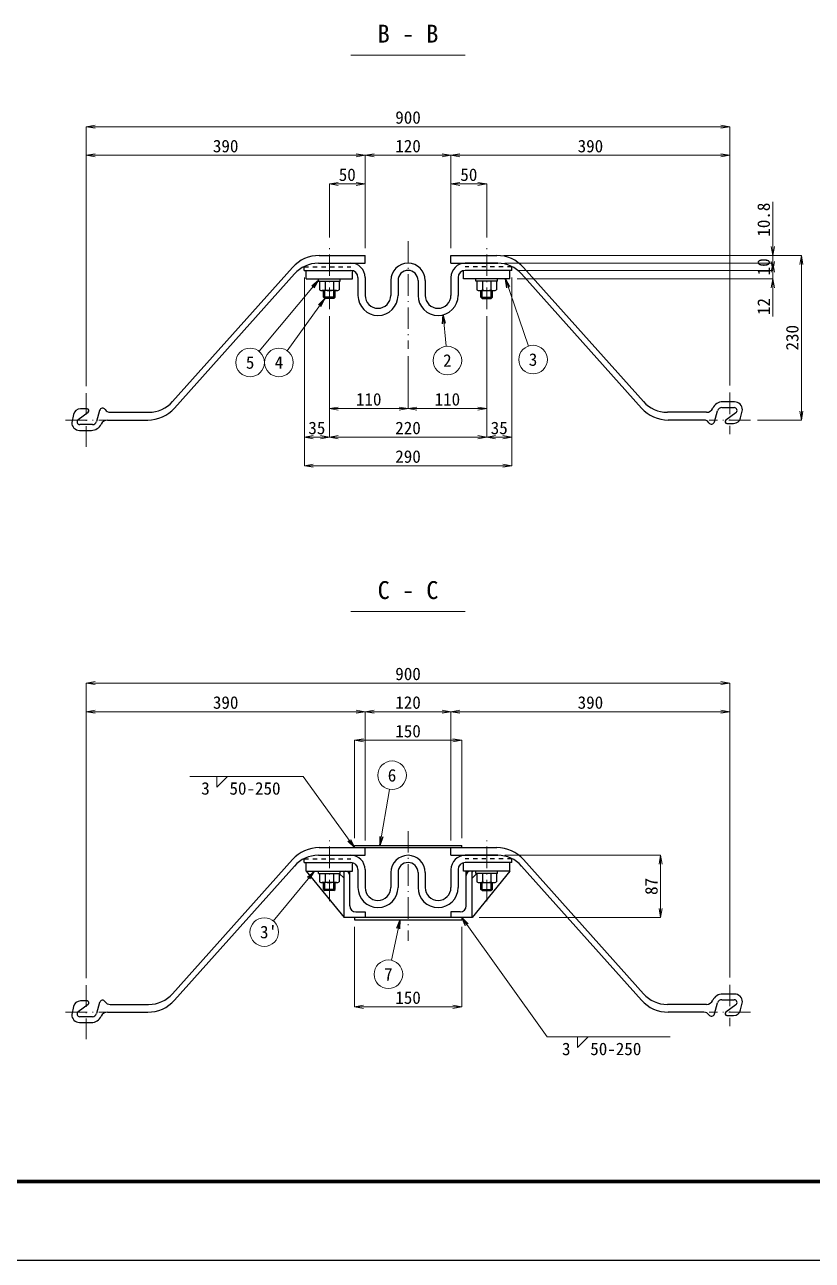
# Model space of a CAD drawing. Header units: millimetres. Extents: x -4215 to 12000, y -28161 to -8405.
# Drawn here: x 2689 to 5992, y -28161 to -22981 of the extents above; entities that cross this region are included whole.
import ezdxf
from ezdxf.enums import TextEntityAlignment as Align

# ---------------------------------------------------------------- set-up
doc = ezdxf.new("R2010")
doc.units = ezdxf.units.MM
doc.header["$LTSCALE"] = 15
doc.header["$PDSIZE"] = 300
doc.linetypes.add('SXF_一点短鎖線', pattern=[9.25, 6, -1.5, 0.25, -1.5])
doc.linetypes.add('SXF_跳び破線', pattern=[12, 6, -6])
doc.layers.get('Defpoints').update_dxf_attribs({"color": 153})
for name, color, linetype, lineweight in [('D-BMK', 2, 'SXF_一点短鎖線', 13), ('D-DCR-HCH1', 2, 'Continuous', 18), ('D-STR', 1, 'Continuous', 25), ('D-STR-DIM', 7, 'Continuous', 13), ('D-STR-HTXT', 7, 'Continuous', 13), ('D-TTL', 2, 'Continuous', 140), ('D-TTL-LINE', 7, 'Continuous', 13), ('D-TTL-TXT', 7, 'Continuous', 13)]:
    doc.layers.add(name, color=color, linetype=linetype, lineweight=lineweight)
doc.styles.add('MS ゴシック', font='MS Gothic.ttf')
doc.dimstyles.new('DIM-15', dxfattribs={"dimscale": 15, "dimtxt": 3.5, "dimasz": 2.5, "dimexe": 0, "dimexo": 2, "dimgap": 0.8, "dimtad": 1, "dimdec": 1, "dimdsep": 46, "dimtxsty": 'MS ゴシック', "dimblk": 'OPEN', "dimcen": 0.1, "dimaunit": 1, "dimadec": 4, "dimazin": 0, "dimtfac": 1, "dimtdec": 1, "dimtmove": 0, "dimatfit": 3, "dimldrblk": 'OPEN', "dimfxl": 1, "dimtolj": 1, "dimtzin": 0, "dimlwd": -1, "dimlwe": -1, "dimarcsym": 2})
doc.dimstyles.new('DIM-15-F', dxfattribs={"dimscale": 15, "dimtxt": 3.5, "dimasz": 2.5, "dimexe": 0, "dimexo": 2, "dimgap": 0.8, "dimtad": 1, "dimdec": 1, "dimdsep": 46, "dimtxsty": 'MS ゴシック', "dimblk": 'OPEN', "dimcen": 0.1, "dimaunit": 1, "dimadec": 4, "dimazin": 0, "dimtfac": 1, "dimtdec": 1, "dimtmove": 2, "dimatfit": 3, "dimldrblk": 'OPEN', "dimfxl": 1, "dimtolj": 1, "dimtzin": 0, "dimlwd": -1, "dimlwe": -1, "dimarcsym": 2})

# ---------------------------------------------------------------- blocks, each defined once
blk = doc.blocks.new('_Open')
at = {"color": 0, "linetype": 'ByBlock', "lineweight": -2}
for p, q in [((-1, 0.17), (0, 0)), ((-1, -0.17), (0, 0)), ((0, 0), (-1, 0))]:
    blk.add_line(p, q, dxfattribs=at)
blk = doc.blocks.new('*D5')
at = {"layer": 'D-STR-DIM', "color": 0, "transparency": 16777216}
for p, q in [((4476.6, -23918.4), (4476.6, -23648.4)), ((4514.1, -23648.4), (4589.1, -23648.4)), ((4626.6, -23873.4), (4626.6, -23648.4))]:
    blk.add_line(p, q, dxfattribs=at)
at = {"layer": 'Defpoints', "color": 0, "transparency": 16777216}
for p in [(4626.6, -23648.4), (4626.6, -23903.4), (4476.6, -23948.4)]:
    blk.add_point(p, dxfattribs=at)
at = {"layer": 'D-STR-DIM', "color": 0, "transparency": 16777216, "xscale": 37.5, "yscale": 37.5, "zscale": 37.5, "rotation": 180}
blk.add_blockref('_Open', (4476.6, -23648.4), dxfattribs=at)
at = {"layer": 'D-STR-DIM', "color": 0, "transparency": 16777216, "xscale": 37.5, "yscale": 37.5, "zscale": 37.5}
blk.add_blockref('_Open', (4626.6, -23648.4), dxfattribs=at)
at = {"layer": 'D-STR-DIM', "color": 0, "transparency": 16777216, "insert": (4551.6, -23610.1), "char_height": 52.5, "attachment_point": 5, "style": 'MS ゴシック'}
blk.add_mtext('\\A1;50', dxfattribs=at)
blk = doc.blocks.new('*D6')
at = {"layer": 'D-STR-DIM', "color": 0, "transparency": 16777216}
for p, q in [((4071.6, -26763.3), (4071.6, -27098.6)), ((4521.6, -26763.3), (4521.6, -27098.6)), ((4109.1, -27098.6), (4484.1, -27098.6))]:
    blk.add_line(p, q, dxfattribs=at)
at = {"layer": 'Defpoints', "color": 0, "transparency": 16777216}
for p in [(4071.6, -26733.3), (4521.6, -26733.3), (4521.6, -27098.6)]:
    blk.add_point(p, dxfattribs=at)
at = {"layer": 'D-STR-DIM', "color": 0, "transparency": 16777216, "xscale": 37.5, "yscale": 37.5, "zscale": 37.5, "rotation": 180}
blk.add_blockref('_Open', (4071.6, -27098.6), dxfattribs=at)
at = {"layer": 'D-STR-DIM', "color": 0, "transparency": 16777216, "xscale": 37.5, "yscale": 37.5, "zscale": 37.5}
blk.add_blockref('_Open', (4521.6, -27098.6), dxfattribs=at)
at = {"layer": 'D-STR-DIM', "color": 0, "transparency": 16777216, "insert": (4296.6, -27060.3), "char_height": 52.5, "attachment_point": 5, "style": 'MS ゴシック'}
blk.add_mtext('\\A1;150', dxfattribs=at)
blk = doc.blocks.new('*D7')
at = {"layer": 'D-STR-DIM', "color": 0, "transparency": 16777216}
for p, q in [((4702.6, -26463.3), (5355.9, -26463.3)), ((5355.9, -26500.8), (5355.9, -26686.8)), ((4595.1, -26724.3), (5355.9, -26724.3))]:
    blk.add_line(p, q, dxfattribs=at)
at = {"layer": 'Defpoints', "color": 0, "transparency": 16777216}
for p in [(4672.6, -26463.3), (4565.1, -26724.3), (5355.9, -26724.3)]:
    blk.add_point(p, dxfattribs=at)
at = {"layer": 'D-STR-DIM', "color": 0, "transparency": 16777216, "xscale": 37.5, "yscale": 37.5, "zscale": 37.5}
for p, rotation in [((5355.9, -26463.3), 90), ((5355.9, -26724.3), 270)]:
    blk.add_blockref('_Open', p, dxfattribs=dict(at, rotation=rotation))
at = {"layer": 'D-STR-DIM', "color": 0, "transparency": 16777216, "insert": (5317.6, -26593.8), "char_height": 52.5, "attachment_point": 5, "rotation": 90, "style": 'MS ゴシック'}
blk.add_mtext('\\A1;87', dxfattribs=at)
blk = doc.blocks.new('*D8')
at = {"layer": 'D-STR-DIM', "color": 0, "transparency": 16777216}
for p, q in [((4071.6, -26391.9), (4071.6, -25981.2)), ((4109.1, -25981.2), (4484.1, -25981.2)), ((4521.6, -26391.9), (4521.6, -25981.2))]:
    blk.add_line(p, q, dxfattribs=at)
at = {"layer": 'Defpoints', "color": 0, "transparency": 16777216}
for p in [(4521.6, -25981.2), (4071.6, -26421.9), (4521.6, -26421.9)]:
    blk.add_point(p, dxfattribs=at)
at = {"layer": 'D-STR-DIM', "color": 0, "transparency": 16777216, "xscale": 37.5, "yscale": 37.5, "zscale": 37.5, "rotation": 180}
blk.add_blockref('_Open', (4071.6, -25981.2), dxfattribs=at)
at = {"layer": 'D-STR-DIM', "color": 0, "transparency": 16777216, "xscale": 37.5, "yscale": 37.5, "zscale": 37.5}
blk.add_blockref('_Open', (4521.6, -25981.2), dxfattribs=at)
at = {"layer": 'D-STR-DIM', "color": 0, "transparency": 16777216, "insert": (4296.6, -25943), "char_height": 52.5, "attachment_point": 5, "style": 'MS ゴシック'}
blk.add_mtext('\\A1;150', dxfattribs=at)
blk = doc.blocks.new('*D9')
at = {"layer": 'D-STR-DIM', "color": 0, "transparency": 16777216}
for p, q in [((4116.6, -26400.9), (4116.6, -25861.2)), ((4154.1, -25861.2), (4439.1, -25861.2)), ((4476.6, -26400.9), (4476.6, -25861.2))]:
    blk.add_line(p, q, dxfattribs=at)
at = {"layer": 'Defpoints', "color": 0, "transparency": 16777216}
for p in [(4476.6, -25861.2), (4116.6, -26430.9), (4476.6, -26430.9)]:
    blk.add_point(p, dxfattribs=at)
at = {"layer": 'D-STR-DIM', "color": 0, "transparency": 16777216, "xscale": 37.5, "yscale": 37.5, "zscale": 37.5, "rotation": 180}
blk.add_blockref('_Open', (4116.6, -25861.2), dxfattribs=at)
at = {"layer": 'D-STR-DIM', "color": 0, "transparency": 16777216, "xscale": 37.5, "yscale": 37.5, "zscale": 37.5}
blk.add_blockref('_Open', (4476.6, -25861.2), dxfattribs=at)
at = {"layer": 'D-STR-DIM', "color": 0, "transparency": 16777216, "insert": (4296.6, -25823), "char_height": 52.5, "attachment_point": 5, "style": 'MS ゴシック'}
blk.add_mtext('\\A1;120', dxfattribs=at)
blk = doc.blocks.new('*D10')
at = {"layer": 'D-STR-DIM', "color": 0, "transparency": 16777216}
for p, q in [((4476.6, -26400.9), (4476.6, -25861.2)), ((4514.1, -25861.2), (5609.1, -25861.2)), ((5646.6, -26975.8), (5646.6, -25861.2))]:
    blk.add_line(p, q, dxfattribs=at)
at = {"layer": 'Defpoints', "color": 0, "transparency": 16777216}
for p in [(5646.6, -25861.2), (4476.6, -26430.9), (5646.6, -27005.8)]:
    blk.add_point(p, dxfattribs=at)
at = {"layer": 'D-STR-DIM', "color": 0, "transparency": 16777216, "xscale": 37.5, "yscale": 37.5, "zscale": 37.5, "rotation": 180}
blk.add_blockref('_Open', (4476.6, -25861.2), dxfattribs=at)
at = {"layer": 'D-STR-DIM', "color": 0, "transparency": 16777216, "xscale": 37.5, "yscale": 37.5, "zscale": 37.5}
blk.add_blockref('_Open', (5646.6, -25861.2), dxfattribs=at)
at = {"layer": 'D-STR-DIM', "color": 0, "transparency": 16777216, "insert": (5061.6, -25823), "char_height": 52.5, "attachment_point": 5, "style": 'MS ゴシック'}
blk.add_mtext('\\A1;390', dxfattribs=at)
blk = doc.blocks.new('*D11')
at = {"layer": 'D-STR-DIM', "color": 0, "transparency": 16777216}
for p, q in [((2946.6, -26978.2), (2946.6, -25861.2)), ((2984.1, -25861.2), (4079.1, -25861.2)), ((4116.6, -26400.9), (4116.6, -25861.2))]:
    blk.add_line(p, q, dxfattribs=at)
at = {"layer": 'Defpoints', "color": 0, "transparency": 16777216}
for p in [(4116.6, -25861.2), (4116.6, -26430.9), (2946.6, -27008.2)]:
    blk.add_point(p, dxfattribs=at)
at = {"layer": 'D-STR-DIM', "color": 0, "transparency": 16777216, "xscale": 37.5, "yscale": 37.5, "zscale": 37.5, "rotation": 180}
blk.add_blockref('_Open', (2946.6, -25861.2), dxfattribs=at)
at = {"layer": 'D-STR-DIM', "color": 0, "transparency": 16777216, "xscale": 37.5, "yscale": 37.5, "zscale": 37.5}
blk.add_blockref('_Open', (4116.6, -25861.2), dxfattribs=at)
at = {"layer": 'D-STR-DIM', "color": 0, "transparency": 16777216, "insert": (3531.6, -25823), "char_height": 52.5, "attachment_point": 5, "style": 'MS ゴシック'}
blk.add_mtext('\\A1;390', dxfattribs=at)
blk = doc.blocks.new('*D12')
at = {"layer": 'D-STR-DIM', "color": 0, "transparency": 16777216}
for p, q in [((2946.6, -26978.2), (2946.6, -25741.2)), ((2984.1, -25741.2), (5609.1, -25741.2)), ((5646.6, -26975.8), (5646.6, -25741.2))]:
    blk.add_line(p, q, dxfattribs=at)
at = {"layer": 'Defpoints', "color": 0, "transparency": 16777216}
for p in [(5646.6, -25741.2), (2946.6, -27008.2), (5646.6, -27005.8)]:
    blk.add_point(p, dxfattribs=at)
at = {"layer": 'D-STR-DIM', "color": 0, "transparency": 16777216, "xscale": 37.5, "yscale": 37.5, "zscale": 37.5, "rotation": 180}
blk.add_blockref('_Open', (2946.6, -25741.2), dxfattribs=at)
at = {"layer": 'D-STR-DIM', "color": 0, "transparency": 16777216, "xscale": 37.5, "yscale": 37.5, "zscale": 37.5}
blk.add_blockref('_Open', (5646.6, -25741.2), dxfattribs=at)
at = {"layer": 'D-STR-DIM', "color": 0, "transparency": 16777216, "insert": (4296.6, -25703), "char_height": 52.5, "attachment_point": 5, "style": 'MS ゴシック'}
blk.add_mtext('\\A1;900', dxfattribs=at)
blk = doc.blocks.new('*D13')
at = {"layer": 'D-STR-DIM', "color": 0, "transparency": 16777216}
for p, q in [((5826.7, -23910.9), (5826.7, -23723.1)), ((4699.1, -23948.4), (5826.7, -23948.4)), ((4702.6, -23980.8), (5826.7, -23980.8)), ((5826.7, -23980.8), (5826.7, -23948.4)), ((5826.7, -24018.3), (5826.7, -24055.8))]:
    blk.add_line(p, q, dxfattribs=at)
at = {"layer": 'Defpoints', "color": 0, "transparency": 16777216}
for p in [(4669.1, -23948.4), (4672.6, -23980.8), (5826.7, -23980.8)]:
    blk.add_point(p, dxfattribs=at)
at = {"layer": 'D-STR-DIM', "color": 0, "transparency": 16777216, "xscale": 37.5, "yscale": 37.5, "zscale": 37.5}
for p, rotation in [((5826.7, -23948.4), 270), ((5826.7, -23980.8), 90)]:
    blk.add_blockref('_Open', p, dxfattribs=dict(at, rotation=rotation))
at = {"layer": 'D-STR-DIM', "color": 0, "transparency": 16777216, "insert": (5788.5, -23798.2), "char_height": 52.5, "attachment_point": 5, "rotation": 90, "style": 'MS ゴシック'}
blk.add_mtext('\\A1;10.8', dxfattribs=at)
blk = doc.blocks.new('*D14')
at = {"layer": 'D-STR-DIM', "color": 0, "transparency": 16777216}
for p, q in [((4702.6, -23980.8), (5826.7, -23980.8)), ((5826.7, -23973.3), (5826.7, -23935.8)), ((5826.7, -23980.8), (5826.7, -24010.8)), ((4761.6, -24010.8), (5826.7, -24010.8)), ((5826.7, -24018.3), (5826.7, -24055.8))]:
    blk.add_line(p, q, dxfattribs=at)
at = {"layer": 'Defpoints', "color": 0, "transparency": 16777216}
for p in [(4672.6, -23980.8), (4731.6, -24010.8), (5826.7, -24010.8)]:
    blk.add_point(p, dxfattribs=at)
at = {"layer": 'D-STR-DIM', "color": 0, "transparency": 16777216, "xscale": 37.5, "yscale": 37.5, "zscale": 37.5}
for p, rotation in [((5826.7, -24010.8), 270), ((5826.7, -23980.8), 90)]:
    blk.add_blockref('_Open', p, dxfattribs=dict(at, rotation=rotation))
at = {"layer": 'D-STR-DIM', "color": 0, "transparency": 16777216, "insert": (5788.5, -23995.8), "char_height": 52.5, "attachment_point": 5, "rotation": 90, "style": 'MS ゴシック'}
blk.add_mtext('\\A1;10', dxfattribs=at)
blk = doc.blocks.new('*D15')
at = {"layer": 'D-STR-DIM', "color": 0, "transparency": 16777216}
for p, q in [((5826.7, -23973.3), (5826.7, -23935.8)), ((4761.6, -24010.8), (5826.7, -24010.8)), ((5826.7, -24010.8), (5826.7, -24046.8)), ((4754.1, -24046.8), (5826.7, -24046.8)), ((5826.7, -24084.3), (5826.7, -24203.6))]:
    blk.add_line(p, q, dxfattribs=at)
at = {"layer": 'Defpoints', "color": 0, "transparency": 16777216}
for p in [(4731.6, -24010.8), (4724.1, -24046.8), (5826.7, -24046.8)]:
    blk.add_point(p, dxfattribs=at)
at = {"layer": 'D-STR-DIM', "color": 0, "transparency": 16777216, "xscale": 37.5, "yscale": 37.5, "zscale": 37.5}
for p, rotation in [((5826.7, -24010.8), 270), ((5826.7, -24046.8), 90)]:
    blk.add_blockref('_Open', p, dxfattribs=dict(at, rotation=rotation))
at = {"layer": 'D-STR-DIM', "color": 0, "transparency": 16777216, "insert": (5788.5, -24162.7), "char_height": 52.5, "attachment_point": 5, "rotation": 90, "style": 'MS ゴシック'}
blk.add_mtext('\\A1;12', dxfattribs=at)
blk = doc.blocks.new('*D16')
at = {"layer": 'D-STR-DIM', "color": 0, "transparency": 16777216}
for p, q in [((4699.1, -23948.4), (5946.7, -23948.4)), ((5946.7, -23985.9), (5946.7, -24600.9)), ((5762.9, -24638.4), (5946.7, -24638.4))]:
    blk.add_line(p, q, dxfattribs=at)
at = {"layer": 'Defpoints', "color": 0, "transparency": 16777216}
for p in [(4669.1, -23948.4), (5732.9, -24638.4), (5946.7, -24638.4)]:
    blk.add_point(p, dxfattribs=at)
at = {"layer": 'D-STR-DIM', "color": 0, "transparency": 16777216, "xscale": 37.5, "yscale": 37.5, "zscale": 37.5}
for p, rotation in [((5946.7, -23948.4), 90), ((5946.7, -24638.4), 270)]:
    blk.add_blockref('_Open', p, dxfattribs=dict(at, rotation=rotation))
at = {"layer": 'D-STR-DIM', "color": 0, "transparency": 16777216, "insert": (5908.5, -24293.4), "char_height": 52.5, "attachment_point": 5, "rotation": 90, "style": 'MS ゴシック'}
blk.add_mtext('\\A1;230', dxfattribs=at)
blk = doc.blocks.new('*D17')
at = {"layer": 'D-STR-DIM', "color": 0, "transparency": 16777216}
for p, q in [((4731.6, -24040.8), (4731.6, -24710.1)), ((4626.6, -24203), (4626.6, -24710.1)), ((4664.1, -24710.1), (4694.1, -24710.1))]:
    blk.add_line(p, q, dxfattribs=at)
at = {"layer": 'Defpoints', "color": 0, "transparency": 16777216}
for p in [(4731.6, -24010.8), (4626.6, -24173), (4731.6, -24710.1)]:
    blk.add_point(p, dxfattribs=at)
at = {"layer": 'D-STR-DIM', "color": 0, "transparency": 16777216, "xscale": 37.5, "yscale": 37.5, "zscale": 37.5, "rotation": 180}
blk.add_blockref('_Open', (4626.6, -24710.1), dxfattribs=at)
at = {"layer": 'D-STR-DIM', "color": 0, "transparency": 16777216, "xscale": 37.5, "yscale": 37.5, "zscale": 37.5}
blk.add_blockref('_Open', (4731.6, -24710.1), dxfattribs=at)
at = {"layer": 'D-STR-DIM', "color": 0, "transparency": 16777216, "insert": (4679.1, -24671.8), "char_height": 52.5, "attachment_point": 5, "style": 'MS ゴシック'}
blk.add_mtext('\\A1;35', dxfattribs=at)
blk = doc.blocks.new('*D18')
at = {"layer": 'D-STR-DIM', "color": 0, "transparency": 16777216}
for p, q in [((3861.6, -24040.8), (3861.6, -24710.1)), ((3966.6, -24203), (3966.6, -24710.1)), ((3899.1, -24710.1), (3929.1, -24710.1))]:
    blk.add_line(p, q, dxfattribs=at)
at = {"layer": 'Defpoints', "color": 0, "transparency": 16777216}
for p in [(3861.6, -24010.8), (3966.6, -24173), (3966.6, -24710.1)]:
    blk.add_point(p, dxfattribs=at)
at = {"layer": 'D-STR-DIM', "color": 0, "transparency": 16777216, "xscale": 37.5, "yscale": 37.5, "zscale": 37.5, "rotation": 180}
blk.add_blockref('_Open', (3861.6, -24710.1), dxfattribs=at)
at = {"layer": 'D-STR-DIM', "color": 0, "transparency": 16777216, "xscale": 37.5, "yscale": 37.5, "zscale": 37.5}
blk.add_blockref('_Open', (3966.6, -24710.1), dxfattribs=at)
at = {"layer": 'D-STR-DIM', "color": 0, "transparency": 16777216, "insert": (3914.1, -24671.8), "char_height": 52.5, "attachment_point": 5, "style": 'MS ゴシック'}
blk.add_mtext('\\A1;35', dxfattribs=at)
blk = doc.blocks.new('*D19')
at = {"layer": 'D-STR-DIM', "color": 0, "transparency": 16777216}
for p, q in [((3966.6, -24203), (3966.6, -24590.1)), ((4296.6, -24369.9), (4296.6, -24590.1)), ((4004.1, -24590.1), (4259.1, -24590.1))]:
    blk.add_line(p, q, dxfattribs=at)
at = {"layer": 'Defpoints', "color": 0, "transparency": 16777216}
for p in [(3966.6, -24173), (4296.6, -24339.9), (4296.6, -24590.1)]:
    blk.add_point(p, dxfattribs=at)
at = {"layer": 'D-STR-DIM', "color": 0, "transparency": 16777216, "xscale": 37.5, "yscale": 37.5, "zscale": 37.5, "rotation": 180}
blk.add_blockref('_Open', (3966.6, -24590.1), dxfattribs=at)
at = {"layer": 'D-STR-DIM', "color": 0, "transparency": 16777216, "xscale": 37.5, "yscale": 37.5, "zscale": 37.5}
blk.add_blockref('_Open', (4296.6, -24590.1), dxfattribs=at)
at = {"layer": 'D-STR-DIM', "color": 0, "transparency": 16777216, "insert": (4131.6, -24551.8), "char_height": 52.5, "attachment_point": 5, "style": 'MS ゴシック'}
blk.add_mtext('\\A1;110', dxfattribs=at)
blk = doc.blocks.new('*D20')
at = {"layer": 'D-STR-DIM', "color": 0, "transparency": 16777216}
for p, q in [((4626.6, -24203), (4626.6, -24590.1)), ((4296.6, -24369.9), (4296.6, -24590.1)), ((4334.1, -24590.1), (4589.1, -24590.1))]:
    blk.add_line(p, q, dxfattribs=at)
at = {"layer": 'Defpoints', "color": 0, "transparency": 16777216}
for p in [(4626.6, -24173), (4296.6, -24339.9), (4626.6, -24590.1)]:
    blk.add_point(p, dxfattribs=at)
at = {"layer": 'D-STR-DIM', "color": 0, "transparency": 16777216, "xscale": 37.5, "yscale": 37.5, "zscale": 37.5, "rotation": 180}
blk.add_blockref('_Open', (4296.6, -24590.1), dxfattribs=at)
at = {"layer": 'D-STR-DIM', "color": 0, "transparency": 16777216, "xscale": 37.5, "yscale": 37.5, "zscale": 37.5}
blk.add_blockref('_Open', (4626.6, -24590.1), dxfattribs=at)
at = {"layer": 'D-STR-DIM', "color": 0, "transparency": 16777216, "insert": (4461.6, -24551.8), "char_height": 52.5, "attachment_point": 5, "style": 'MS ゴシック'}
blk.add_mtext('\\A1;110', dxfattribs=at)
blk = doc.blocks.new('*D21')
at = {"layer": 'D-STR-DIM', "color": 0, "transparency": 16777216}
for p, q in [((3966.6, -24203), (3966.6, -24710.1)), ((4626.6, -24203), (4626.6, -24710.1)), ((4004.1, -24710.1), (4589.1, -24710.1))]:
    blk.add_line(p, q, dxfattribs=at)
at = {"layer": 'Defpoints', "color": 0, "transparency": 16777216}
for p in [(3966.6, -24173), (4626.6, -24173), (4626.6, -24710.1)]:
    blk.add_point(p, dxfattribs=at)
at = {"layer": 'D-STR-DIM', "color": 0, "transparency": 16777216, "xscale": 37.5, "yscale": 37.5, "zscale": 37.5, "rotation": 180}
blk.add_blockref('_Open', (3966.6, -24710.1), dxfattribs=at)
at = {"layer": 'D-STR-DIM', "color": 0, "transparency": 16777216, "xscale": 37.5, "yscale": 37.5, "zscale": 37.5}
blk.add_blockref('_Open', (4626.6, -24710.1), dxfattribs=at)
at = {"layer": 'D-STR-DIM', "color": 0, "transparency": 16777216, "insert": (4296.6, -24671.8), "char_height": 52.5, "attachment_point": 5, "style": 'MS ゴシック'}
blk.add_mtext('\\A1;220', dxfattribs=at)
blk = doc.blocks.new('*D22')
at = {"layer": 'D-STR-DIM', "color": 0, "transparency": 16777216}
for p, q in [((3861.6, -24040.8), (3861.6, -24830.1)), ((4731.6, -24040.8), (4731.6, -24830.1)), ((3899.1, -24830.1), (4694.1, -24830.1))]:
    blk.add_line(p, q, dxfattribs=at)
at = {"layer": 'Defpoints', "color": 0, "transparency": 16777216}
for p in [(3861.6, -24010.8), (4731.6, -24010.8), (4731.6, -24830.1)]:
    blk.add_point(p, dxfattribs=at)
at = {"layer": 'D-STR-DIM', "color": 0, "transparency": 16777216, "xscale": 37.5, "yscale": 37.5, "zscale": 37.5, "rotation": 180}
blk.add_blockref('_Open', (3861.6, -24830.1), dxfattribs=at)
at = {"layer": 'D-STR-DIM', "color": 0, "transparency": 16777216, "xscale": 37.5, "yscale": 37.5, "zscale": 37.5}
blk.add_blockref('_Open', (4731.6, -24830.1), dxfattribs=at)
at = {"layer": 'D-STR-DIM', "color": 0, "transparency": 16777216, "insert": (4296.6, -24791.8), "char_height": 52.5, "attachment_point": 5, "style": 'MS ゴシック'}
blk.add_mtext('\\A1;290', dxfattribs=at)
blk = doc.blocks.new('*D23')
at = {"layer": 'D-STR-DIM', "color": 0, "transparency": 16777216}
for p, q in [((2946.6, -24495.7), (2946.6, -23408.4)), ((2984.1, -23408.4), (5609.1, -23408.4)), ((5646.6, -24493.3), (5646.6, -23408.4))]:
    blk.add_line(p, q, dxfattribs=at)
at = {"layer": 'Defpoints', "color": 0, "transparency": 16777216}
for p in [(5646.6, -23408.4), (2946.6, -24525.7), (5646.6, -24523.3)]:
    blk.add_point(p, dxfattribs=at)
at = {"layer": 'D-STR-DIM', "color": 0, "transparency": 16777216, "xscale": 37.5, "yscale": 37.5, "zscale": 37.5, "rotation": 180}
blk.add_blockref('_Open', (2946.6, -23408.4), dxfattribs=at)
at = {"layer": 'D-STR-DIM', "color": 0, "transparency": 16777216, "xscale": 37.5, "yscale": 37.5, "zscale": 37.5}
blk.add_blockref('_Open', (5646.6, -23408.4), dxfattribs=at)
at = {"layer": 'D-STR-DIM', "color": 0, "transparency": 16777216, "insert": (4296.6, -23370.1), "char_height": 52.5, "attachment_point": 5, "style": 'MS ゴシック'}
blk.add_mtext('\\A1;900', dxfattribs=at)
blk = doc.blocks.new('*D24')
at = {"layer": 'D-STR-DIM', "color": 0, "transparency": 16777216}
for p, q in [((4476.6, -23918.4), (4476.6, -23528.4)), ((4514.1, -23528.4), (5609.1, -23528.4)), ((5646.6, -24493.3), (5646.6, -23528.4))]:
    blk.add_line(p, q, dxfattribs=at)
at = {"layer": 'Defpoints', "color": 0, "transparency": 16777216}
for p in [(5646.6, -23528.4), (4476.6, -23948.4), (5646.6, -24523.3)]:
    blk.add_point(p, dxfattribs=at)
at = {"layer": 'D-STR-DIM', "color": 0, "transparency": 16777216, "xscale": 37.5, "yscale": 37.5, "zscale": 37.5, "rotation": 180}
blk.add_blockref('_Open', (4476.6, -23528.4), dxfattribs=at)
at = {"layer": 'D-STR-DIM', "color": 0, "transparency": 16777216, "xscale": 37.5, "yscale": 37.5, "zscale": 37.5}
blk.add_blockref('_Open', (5646.6, -23528.4), dxfattribs=at)
at = {"layer": 'D-STR-DIM', "color": 0, "transparency": 16777216, "insert": (5061.6, -23490.1), "char_height": 52.5, "attachment_point": 5, "style": 'MS ゴシック'}
blk.add_mtext('\\A1;390', dxfattribs=at)
blk = doc.blocks.new('*D25')
at = {"layer": 'D-STR-DIM', "color": 0, "transparency": 16777216}
for p, q in [((3966.6, -23873.4), (3966.6, -23648.4)), ((4004.1, -23648.4), (4079.1, -23648.4)), ((4116.6, -23918.4), (4116.6, -23648.4))]:
    blk.add_line(p, q, dxfattribs=at)
at = {"layer": 'Defpoints', "color": 0, "transparency": 16777216}
for p in [(4116.6, -23648.4), (3966.6, -23903.4), (4116.6, -23948.4)]:
    blk.add_point(p, dxfattribs=at)
at = {"layer": 'D-STR-DIM', "color": 0, "transparency": 16777216, "xscale": 37.5, "yscale": 37.5, "zscale": 37.5, "rotation": 180}
blk.add_blockref('_Open', (3966.6, -23648.4), dxfattribs=at)
at = {"layer": 'D-STR-DIM', "color": 0, "transparency": 16777216, "xscale": 37.5, "yscale": 37.5, "zscale": 37.5}
blk.add_blockref('_Open', (4116.6, -23648.4), dxfattribs=at)
at = {"layer": 'D-STR-DIM', "color": 0, "transparency": 16777216, "insert": (4041.6, -23610.1), "char_height": 52.5, "attachment_point": 5, "style": 'MS ゴシック'}
blk.add_mtext('\\A1;50', dxfattribs=at)
blk = doc.blocks.new('*D26')
at = {"layer": 'D-STR-DIM', "color": 0, "transparency": 16777216}
for p, q in [((4116.6, -23918.4), (4116.6, -23528.4)), ((4154.1, -23528.4), (4439.1, -23528.4)), ((4476.6, -23918.4), (4476.6, -23528.4))]:
    blk.add_line(p, q, dxfattribs=at)
at = {"layer": 'Defpoints', "color": 0, "transparency": 16777216}
for p in [(4476.6, -23528.4), (4116.6, -23948.4), (4476.6, -23948.4)]:
    blk.add_point(p, dxfattribs=at)
at = {"layer": 'D-STR-DIM', "color": 0, "transparency": 16777216, "xscale": 37.5, "yscale": 37.5, "zscale": 37.5, "rotation": 180}
blk.add_blockref('_Open', (4116.6, -23528.4), dxfattribs=at)
at = {"layer": 'D-STR-DIM', "color": 0, "transparency": 16777216, "xscale": 37.5, "yscale": 37.5, "zscale": 37.5}
blk.add_blockref('_Open', (4476.6, -23528.4), dxfattribs=at)
at = {"layer": 'D-STR-DIM', "color": 0, "transparency": 16777216, "insert": (4296.6, -23490.1), "char_height": 52.5, "attachment_point": 5, "style": 'MS ゴシック'}
blk.add_mtext('\\A1;120', dxfattribs=at)
blk = doc.blocks.new('*D27')
at = {"layer": 'D-STR-DIM', "color": 0, "transparency": 16777216}
for p, q in [((2946.6, -24495.7), (2946.6, -23528.4)), ((2984.1, -23528.4), (4079.1, -23528.4)), ((4116.6, -23918.4), (4116.6, -23528.4))]:
    blk.add_line(p, q, dxfattribs=at)
at = {"layer": 'Defpoints', "color": 0, "transparency": 16777216}
for p in [(4116.6, -23528.4), (4116.6, -23948.4), (2946.6, -24525.7)]:
    blk.add_point(p, dxfattribs=at)
at = {"layer": 'D-STR-DIM', "color": 0, "transparency": 16777216, "xscale": 37.5, "yscale": 37.5, "zscale": 37.5, "rotation": 180}
blk.add_blockref('_Open', (2946.6, -23528.4), dxfattribs=at)
at = {"layer": 'D-STR-DIM', "color": 0, "transparency": 16777216, "xscale": 37.5, "yscale": 37.5, "zscale": 37.5}
blk.add_blockref('_Open', (4116.6, -23528.4), dxfattribs=at)
at = {"layer": 'D-STR-DIM', "color": 0, "transparency": 16777216, "insert": (3531.6, -23490.1), "char_height": 52.5, "attachment_point": 5, "style": 'MS ゴシック'}
blk.add_mtext('\\A1;390', dxfattribs=at)

msp = doc.modelspace()

# ---------------------------------------------------------------- hatches: boundary and pattern name
at = {"layer": 'D-DCR-HCH1'}
h = msp.add_hatch(color=256, dxfattribs=at)
h.paths.add_polyline_path([(4019.05, -26529.33), (4028.05, -26529.33), (4028.05, -26538.33)])
h.paths.add_polyline_path([(4052.05, -26547.33, 0.4142136), (4034.05, -26529.33), (4052.05, -26529.33)])
h = msp.add_hatch(color=256, dxfattribs=at)
h.paths.add_polyline_path([(4574.05, -26529.33), (4565.05, -26529.33), (4565.05, -26538.33)])
h.paths.add_polyline_path([(4541.05, -26547.33, -0.4142136), (4559.05, -26529.33), (4541.05, -26529.33)])

# ---------------------------------------------------------------- linework, layer by layer
at = {"layer": 'D-BMK'}
for p, q in [((3966.55, -24173.02), (3966.55, -23903.37)), ((4296.55, -23888.37), (4296.55, -24339.87)), ((4626.55, -24173.02), (4626.55, -23903.37)), ((2946.55, -24525.7), (2946.55, -24751.05)), ((5646.55, -24523.27), (5646.55, -24697.74)), ((2860.24, -24638.37), (3032.87, -24638.37)), ((5732.87, -24638.37), (5560.24, -24638.37)), ((4296.55, -26361.93), (4296.55, -26822.43)), ((3966.55, -26655.57), (3966.55, -26385.93)), ((4626.55, -26655.57), (4626.55, -26385.93)), ((2946.55, -27008.25), (2946.55, -27233.6)), ((5646.55, -27005.82), (5646.55, -27180.3)), ((2860.24, -27120.93), (3032.87, -27120.93)), ((5732.87, -27120.93), (5560.24, -27120.93))]:
    msp.add_line(p, q, dxfattribs=at)
at = {"layer": 'D-STR'}
for p, q in [((3920.55, -23980.77), (4056.55, -23980.77)), ((3920.55, -23980.77), (4116.55, -23980.77)), ((3924.04, -23948.37), (4116.55, -23948.37)), ((4116.55, -23980.77), (4116.55, -23948.37)), ((4476.55, -23948.37), (4669.07, -23948.37)), ((4476.55, -23980.77), (4476.55, -23948.37)), ((4476.55, -23980.77), (4672.56, -23980.77)), ((4672.56, -23980.77), (4536.55, -23980.77)), ((3309.19, -24560.96), (3812.22, -23998.39)), ((3316.89, -24588.36), (3819.92, -24025.79)), ((3861.55, -24010.77), (3861.55, -23994.35)), ((3861.55, -24010.77), (4056.55, -24010.77)), ((3869.05, -24046.77), (3869.05, -24010.77)), ((4064.05, -24046.77), (4064.05, -24011.73)), ((4529.05, -24046.77), (4529.05, -24011.73)), ((4731.55, -24010.77), (4536.55, -24010.77)), ((4724.05, -24046.77), (4724.05, -24010.77)), ((4731.55, -24010.77), (4731.55, -23994.35)), ((5276.22, -24588.36), (4773.19, -24025.79)), ((5283.92, -24560.96), (4780.89, -23998.39)), ((3869.05, -24046.77), (4064.05, -24046.77)), ((3921.55, -24056.37), (3921.55, -24046.77)), ((3921.55, -24056.37), (4011.55, -24056.37)), ((3925, -24056.37), (3925, -24092.05)), ((3949, -24056.37), (3949, -24092.05)), ((3984.1, -24056.37), (3984.1, -24092.05)), ((4008.1, -24056.37), (4008.1, -24092.05)), ((4011.55, -24056.37), (4011.55, -24046.77)), ((4086.55, -24040.77), (4086.55, -24115.77)), ((4116.55, -24040.77), (4116.55, -24115.77)), ((4224.55, -24052.77), (4224.55, -24115.77)), ((4254.55, -24052.77), (4254.55, -24115.77)), ((4338.55, -24052.77), (4338.55, -24115.77)), ((4368.55, -24052.77), (4368.55, -24115.77)), ((4476.55, -24040.77), (4476.55, -24115.77)), ((4506.55, -24040.77), (4506.55, -24115.77)), ((4724.05, -24046.77), (4529.05, -24046.77)), ((4581.55, -24056.37), (4581.55, -24046.77)), ((4671.55, -24056.37), (4581.55, -24056.37)), ((4585, -24056.37), (4585, -24092.05)), ((4609, -24056.37), (4609, -24092.05)), ((4644.1, -24056.37), (4644.1, -24092.05)), ((4668.1, -24056.37), (4668.1, -24092.05)), ((4671.55, -24056.37), (4671.55, -24046.77)), ((3996.1, -24095.37), (3937, -24095.37)), ((3942.55, -24123.57), (3942.55, -24095.37)), ((3990.55, -24123.57), (3942.55, -24123.57)), ((3942.55, -24123.57), (3947.35, -24128.37)), ((3947.35, -24128.37), (3947.35, -24095.37)), ((3985.75, -24128.37), (3947.35, -24128.37)), ((3985.75, -24128.37), (3985.75, -24095.37)), ((3985.75, -24128.37), (3990.55, -24123.57)), ((3990.55, -24123.57), (3990.55, -24095.37)), ((4597, -24095.37), (4656.1, -24095.37)), ((4602.55, -24123.57), (4602.55, -24095.37)), ((4607.35, -24128.37), (4602.55, -24123.57)), ((4602.55, -24123.57), (4650.55, -24123.57)), ((4607.35, -24128.37), (4607.35, -24095.37)), ((4607.35, -24128.37), (4645.75, -24128.37)), ((4645.75, -24128.37), (4645.75, -24095.37)), ((4650.55, -24123.57), (4645.75, -24128.37)), ((4650.55, -24123.57), (4650.55, -24095.37)), ((2913.06, -24635.82), (2955.35, -24605.09)), ((2950.94, -24591.52), (2922.45, -24591.52)), ((3003.06, -24597.75), (2989.65, -24644.49)), ((3047.36, -24605.97), (3208.56, -24605.97)), ((5544.51, -24605.97), (5384.55, -24605.97)), ((5548.04, -24605.97), (5384.55, -24605.97)), ((5581.68, -24646), (5595.09, -24599.26)), ((5612.39, -24586.22), (5664.63, -24586.22)), ((5666.08, -24562.22), (5616.22, -24562.22)), ((5691.57, -24628.77), (5699.08, -24595.22)), ((2893.17, -24614.98), (2885.66, -24648.52)), ((2972.35, -24657.52), (2920.11, -24657.52)), ((3036.43, -24638.37), (3205.07, -24638.37)), ((5537.78, -24638.37), (5388.04, -24638.37)), ((5537.78, -24638.37), (5388.04, -24638.37)), ((5671.68, -24607.93), (5629.39, -24638.65)), ((5633.8, -24652.22), (5662.3, -24652.22)), ((2918.66, -24681.52), (2968.52, -24681.52)), ((3920.55, -26463.33), (4056.55, -26463.33)), ((3920.55, -26463.33), (4116.55, -26463.33)), ((3924.04, -26430.93), (4146.55, -26430.93)), ((4071.55, -26421.93), (4521.55, -26421.93)), ((4071.55, -26430.93), (4071.55, -26421.93)), ((4116.55, -26463.33), (4116.55, -26430.93)), ((4146.55, -26430.93), (4446.55, -26430.93)), ((4446.55, -26430.93), (4669.07, -26430.93)), ((4476.55, -26463.33), (4476.55, -26430.93)), ((4476.55, -26463.33), (4672.56, -26463.33)), ((4521.55, -26430.93), (4521.55, -26421.93)), ((4672.56, -26463.33), (4536.55, -26463.33)), ((3309.19, -27043.51), (3812.22, -26480.94)), ((3316.89, -27070.91), (3819.92, -26508.34)), ((3861.55, -26493.33), (3861.55, -26476.9)), ((3861.55, -26493.33), (4056.55, -26493.33)), ((3869.05, -26529.33), (3869.05, -26493.33)), ((4064.05, -26529.33), (4064.05, -26494.28)), ((4086.55, -26523.33), (4086.55, -26598.33)), ((4116.55, -26523.33), (4116.55, -26598.33)), ((4476.55, -26523.33), (4476.55, -26598.33)), ((4506.55, -26523.33), (4506.55, -26598.33)), ((4529.05, -26529.33), (4529.05, -26494.28)), ((4529.05, -26529.33), (4529.05, -26494.28)), ((4731.55, -26493.33), (4536.55, -26493.33)), ((4724.05, -26529.33), (4724.05, -26493.33)), ((4731.55, -26493.33), (4731.55, -26476.9)), ((5276.22, -27070.91), (4773.19, -26508.34)), ((5283.92, -27043.51), (4780.89, -26480.94)), ((3869.05, -26529.33), (4028.05, -26724.33)), ((3869.05, -26529.33), (4064.05, -26529.33)), ((3921.55, -26538.93), (3921.55, -26529.33)), ((3921.55, -26538.93), (4011.55, -26538.93)), ((3925, -26538.93), (3925, -26574.6)), ((3949, -26538.93), (3949, -26574.6)), ((3984.1, -26538.93), (3984.1, -26574.6)), ((4008.1, -26538.93), (4008.1, -26574.6)), ((4008.1, -26539.38), (4028.05, -26559.33)), ((4011.55, -26538.93), (4011.55, -26529.33)), ((4028.05, -26724.33), (4028.05, -26529.33)), ((4052.05, -26674.83), (4052.05, -26529.33)), ((4224.55, -26535.33), (4224.55, -26598.33)), ((4254.55, -26535.33), (4254.55, -26598.33)), ((4338.55, -26535.33), (4338.55, -26598.33)), ((4368.55, -26535.33), (4368.55, -26598.33)), ((4724.05, -26529.33), (4529.05, -26529.33)), ((4541.05, -26674.83), (4541.05, -26529.33)), ((4724.05, -26529.33), (4565.05, -26724.33)), ((4565.05, -26724.33), (4565.05, -26529.33)), ((4585, -26539.38), (4565.05, -26559.33)), ((4581.55, -26538.93), (4581.55, -26529.33)), ((4671.55, -26538.93), (4581.55, -26538.93)), ((4585, -26538.93), (4585, -26574.6)), ((4609, -26538.93), (4609, -26574.6)), ((4644.1, -26538.93), (4644.1, -26574.6)), ((4668.1, -26538.93), (4668.1, -26574.6)), ((4671.55, -26538.93), (4671.55, -26529.33)), ((3996.1, -26577.93), (3937, -26577.93)), ((3942.55, -26606.13), (3942.55, -26577.93)), ((3942.55, -26606.13), (3947.35, -26610.93)), ((3990.55, -26606.13), (3942.55, -26606.13)), ((3947.35, -26610.93), (3947.35, -26577.93)), ((3985.75, -26610.93), (3947.35, -26610.93)), ((3985.75, -26610.93), (3985.75, -26577.93)), ((3985.75, -26610.93), (3990.55, -26606.13)), ((3990.55, -26606.13), (3990.55, -26577.93)), ((4597, -26577.93), (4656.1, -26577.93)), ((4602.55, -26606.13), (4602.55, -26577.93)), ((4602.55, -26606.13), (4650.55, -26606.13)), ((4607.35, -26610.93), (4602.55, -26606.13)), ((4607.35, -26610.93), (4607.35, -26577.93)), ((4607.35, -26610.93), (4645.75, -26610.93)), ((4645.75, -26610.93), (4645.75, -26577.93)), ((4650.55, -26606.13), (4645.75, -26610.93)), ((4650.55, -26606.13), (4650.55, -26577.93)), ((4553.05, -26724.33), (4028.05, -26724.33)), ((4071.55, -26724.33), (4071.55, -26733.33)), ((4077.55, -26700.33), (4116.55, -26700.33)), ((4116.55, -26700.33), (4116.55, -26724.33)), ((4515.55, -26700.33), (4476.55, -26700.33)), ((4476.55, -26700.33), (4476.55, -26724.33)), ((4565.05, -26724.33), (4476.55, -26724.33)), ((4521.55, -26724.33), (4521.55, -26733.33)), ((4071.55, -26733.33), (4521.55, -26733.33)), ((2913.06, -27118.37), (2955.35, -27087.64)), ((2950.94, -27074.08), (2922.45, -27074.08)), ((3003.06, -27080.3), (2989.65, -27127.04)), ((3047.36, -27088.53), (3208.56, -27088.53)), ((5548.04, -27088.53), (5384.55, -27088.53)), ((5581.68, -27128.55), (5595.09, -27081.81)), ((5612.39, -27068.77), (5664.63, -27068.77)), ((5666.08, -27044.77), (5616.22, -27044.77)), ((5671.68, -27090.48), (5629.39, -27121.21)), ((5691.57, -27111.32), (5699.08, -27077.77)), ((2893.17, -27097.53), (2885.66, -27131.08)), ((2972.35, -27140.08), (2920.11, -27140.08)), ((3036.43, -27120.93), (3205.07, -27120.93)), ((5537.78, -27120.93), (5388.04, -27120.93)), ((5633.8, -27134.77), (5662.3, -27134.77)), ((2918.66, -27164.08), (2968.52, -27164.08))]:
    msp.add_line(p, q, dxfattribs=at)
at = {"layer": 'D-STR', "linetype": 'SXF_跳び破線', "ltscale": 0.2}
for p, q in [((3861.55, -23995.77), (4056.55, -23995.77)), ((4731.55, -23995.77), (4536.55, -23995.77)), ((3861.55, -26478.33), (4056.55, -26478.33)), ((4731.55, -26478.33), (4536.55, -26478.33))]:
    msp.add_line(p, q, dxfattribs=at)
at = {"layer": 'D-STR'}
for centre, radius, start, end in [((3924.04, -24098.37), 150, 90, 138.19817), ((3920.55, -24115.77), 135, 90, 138.19817), ((4056.55, -24040.77), 60, 0, 90), ((4296.55, -24052.77), 72, 90, 180), ((4296.55, -24052.77), 72, 0, 90), ((4536.55, -24040.77), 60, 90, 180), ((4669.07, -24098.37), 150, 41.80183, 90), ((4672.56, -24115.77), 135, 41.80183, 90), ((4056.55, -24040.77), 30, 0, 90), ((4296.55, -24052.77), 42, 90, 180), ((4296.55, -24052.77), 42, 0, 90), ((4536.55, -24040.77), 30, 90, 180), ((3937, -24072.05), 23.33, 239.03975, 300.96025), ((3966.55, -24047.37), 48, 248.55395, 291.44605), ((3996.1, -24072.05), 23.33, 239.03975, 300.96025), ((4170.55, -24115.77), 84, 180, 0), ((4170.55, -24115.77), 54, 180, 0), ((4422.55, -24115.77), 84, 180, 0), ((4422.55, -24115.77), 54, 180, 0), ((4597, -24072.05), 23.33, 239.03975, 300.96025), ((4626.55, -24047.37), 48, 248.55395, 291.44605), ((4656.1, -24072.05), 23.33, 239.03975, 300.96025), ((2922.45, -24621.52), 30, 90, 167.39139), ((2950.94, -24599.02), 7.5, 306, 90), ((3015.29, -24601.32), 12.75, 33.03396, 163.70505), ((3047.36, -24580.47), 25.5, 213.03396, 270), ((3205.07, -24488.37), 150, 270, 318.19817), ((3208.56, -24470.97), 135, 270, 318.19817), ((5388.04, -24488.37), 150, 221.80183, 270), ((5384.55, -24470.97), 135, 221.80183, 270), ((5548.04, -24575.97), 30, 270, 335.37752), ((5616.22, -24607.22), 45, 90, 155.37752), ((5612.39, -24604.22), 18, 90, 164), ((5664.63, -24598.22), 12, 306, 90), ((5666.08, -24595.22), 33, 0, 90), ((2918.66, -24648.52), 33, 180, 270), ((2920.11, -24645.52), 12, 126, 270), ((2968.52, -24636.52), 45, 270, 334.87228), ((2972.35, -24639.52), 18, 270, 344), ((3036.43, -24668.37), 30, 90, 154.87228), ((5537.78, -24663.87), 25.5, 34.11268, 90), ((5569.45, -24642.42), 12.75, 214.11268, 343.70505), ((5633.8, -24644.72), 7.5, 126, 270), ((5662.3, -24622.22), 30, 270, 347.39139), ((3924.04, -26580.93), 150, 90, 138.19817), ((3920.55, -26598.33), 135, 90, 138.19817), ((4056.55, -26523.33), 60, 0, 90), ((4296.55, -26535.33), 72, 90, 180), ((4296.55, -26535.33), 72, 0, 90), ((4536.55, -26523.33), 60, 90, 180), ((4669.07, -26580.93), 150, 41.80183, 90), ((4672.56, -26598.33), 135, 41.80183, 90), ((4056.55, -26523.33), 30, 0, 90), ((4296.55, -26535.33), 42, 90, 180), ((4296.55, -26535.33), 42, 0, 90), ((4536.55, -26523.33), 30, 90, 180), ((3937, -26554.6), 23.33, 239.03975, 300.96025), ((3966.55, -26529.93), 48, 248.55395, 291.44605), ((3996.1, -26554.6), 23.33, 239.03975, 300.96025), ((4034.05, -26547.33), 18, 0, 90), ((4559.05, -26547.33), 18, 90, 180), ((4597, -26554.6), 23.33, 239.03975, 300.96025), ((4626.55, -26529.93), 48, 248.55395, 291.44605), ((4656.1, -26554.6), 23.33, 239.03975, 300.96025), ((4170.55, -26598.33), 84, 180, 0), ((4170.55, -26598.33), 54, 180, 0), ((4422.55, -26598.33), 84, 180, 0), ((4422.55, -26598.33), 54, 180, 0), ((4077.55, -26674.83), 25.5, 180, 270), ((4515.55, -26674.83), 25.5, 270, 0), ((2922.45, -27104.08), 30, 90, 167.39139), ((2950.94, -27081.58), 7.5, 306, 90), ((3015.29, -27083.88), 12.75, 33.03396, 163.70505), ((3047.36, -27063.03), 25.5, 213.03396, 270), ((3205.07, -26970.93), 150, 270, 318.19817), ((3208.56, -26953.53), 135, 270, 318.19817), ((5388.04, -26970.93), 150, 221.80183, 270), ((5384.55, -26953.53), 135, 221.80183, 270), ((5548.04, -27058.53), 30, 270, 335.37752), ((5616.22, -27089.77), 45, 90, 155.37752), ((5612.39, -27086.77), 18, 90, 164), ((5664.63, -27080.77), 12, 306, 90), ((5666.08, -27077.77), 33, 0, 90), ((2918.66, -27131.08), 33, 180, 270), ((2920.11, -27128.08), 12, 126, 270), ((2968.52, -27119.08), 45, 270, 334.87228), ((2972.35, -27122.08), 18, 270, 344), ((3036.43, -27150.93), 30, 90, 154.87228), ((5537.78, -27146.43), 25.5, 34.11268, 90), ((5569.45, -27124.97), 12.75, 214.11268, 343.70505), ((5633.8, -27127.27), 7.5, 126, 270), ((5662.3, -27104.77), 30, 270, 347.39139)]:
    msp.add_arc(centre, radius, start, end, dxfattribs=at)
at = {"layer": 'D-STR-HTXT'}
for p, q in [((3494.42, -26177.51), (3494.42, -26132.51)), ((3494.42, -26177.51), (3539.42, -26132.51)), ((5007.8, -27269.67), (5052.8, -27224.67)), ((5007.8, -27269.67), (5007.8, -27224.67))]:
    msp.add_line(p, q, dxfattribs=at)
for centre in [(3634.13, -24396.98), (3755.1, -24396.98), (4461.55, -24388.9), (4820.94, -24384.78), (4229.45, -26127.81), (3693.41, -26785.04), (4214.27, -26961.96)]:
    msp.add_circle(centre, 60, dxfattribs=at)
at = {"layer": 'D-TTL'}
msp.add_line((-307.5, -27831.22), (11692.5, -27831.22), dxfattribs=at)
at = {"layer": 'D-TTL-LINE'}
for p, q in [((4056.55, -23108.37), (4536.55, -23108.37)), ((4056.55, -25441.23), (4536.55, -25441.23))]:
    msp.add_line(p, q, dxfattribs=at)
at = {"layer": 'Defpoints', "color": 1}
msp.add_line((-615, -28161.22), (12000, -28161.22), dxfattribs=at)

# ---------------------------------------------------------------- texts
at = {"layer": 'D-STR-HTXT', "style": 'MS ゴシック'}
for s, p in [('5', (3634.13, -24396.98)), ('4', (3755.1, -24396.98)), ('2', (4461.55, -24388.9)), ('3', (4820.94, -24384.78)), ('6', (4229.45, -26127.81)), (" 3'", (3693.41, -26785.04)), ('7', (4214.27, -26961.96))]:
    msp.add_text(s, height=52.5, dxfattribs=at).set_placement(p, align=Align.MIDDLE_CENTER)
for s, p in [('3', (3429.1, -26209.02)), ('50-250', (3547.53, -26209)), ('3', (4942.47, -27301.18)), ('50-250', (5060.91, -27301.17))]:
    msp.add_text(s, height=52.5, dxfattribs=at).set_placement(p)
at = {"layer": 'D-TTL-TXT', "style": 'MS ゴシック'}
for s, p in [('B - B', (4296.55, -23018.37)), ('C - C', (4296.55, -25351.23))]:
    msp.add_text(s, height=75, dxfattribs=at).set_placement(p, align=Align.MIDDLE_CENTER)

# ---------------------------------------------------------------- dimensions: what is measured, and where the dimension line sits
at = {"layer": 'D-STR-DIM'}
for base, p1, p2, picture, middle in [((5646.55, -23408.37), (2946.55, -24525.7), (5646.55, -24523.27), '*D23', (4296.55, -23370.12)), ((4116.55, -23528.37), (2946.55, -24525.7), (4116.55, -23948.37), '*D27', (3531.55, -23490.12)), ((4476.55, -23528.37), (4116.55, -23948.37), (4476.55, -23948.37), '*D26', (4296.55, -23490.12)), ((5646.55, -23528.37), (4476.55, -23948.37), (5646.55, -24523.27), '*D24', (5061.55, -23490.12)), ((4116.55, -23648.37), (3966.55, -23903.37), (4116.55, -23948.37), '*D25', (4041.55, -23610.12)), ((4626.55, -23648.37), (4476.55, -23948.37), (4626.55, -23903.37), '*D5', (4551.55, -23610.12)), ((3966.55, -24710.09), (3861.55, -24010.77), (3966.55, -24173.02), '*D18', (3914.05, -24671.84)), ((4731.55, -24830.09), (3861.55, -24010.77), (4731.55, -24010.77), '*D22', (4296.55, -24791.84)), ((4731.55, -24710.09), (4626.55, -24173.02), (4731.55, -24010.77), '*D17', (4679.05, -24671.84)), ((4296.55, -24590.09), (3966.55, -24173.02), (4296.55, -24339.87), '*D19', (4131.55, -24551.84)), ((4626.55, -24710.09), (3966.55, -24173.02), (4626.55, -24173.02), '*D21', (4296.55, -24671.84)), ((4626.55, -24590.09), (4296.55, -24339.87), (4626.55, -24173.02), '*D20', (4461.55, -24551.84)), ((5646.55, -25741.23), (2946.55, -27008.25), (5646.55, -27005.82), '*D12', (4296.55, -25702.98)), ((4116.55, -25861.23), (2946.55, -27008.25), (4116.55, -26430.93), '*D11', (3531.55, -25822.98)), ((4476.55, -25861.23), (4116.55, -26430.93), (4476.55, -26430.93), '*D9', (4296.55, -25822.98)), ((5646.55, -25861.23), (4476.55, -26430.93), (5646.55, -27005.82), '*D10', (5061.55, -25822.98)), ((4521.55, -25981.23), (4071.55, -26421.93), (4521.55, -26421.93), '*D8', (4296.55, -25942.98)), ((4521.55, -27098.55), (4071.55, -26733.33), (4521.55, -26733.33), '*D6', (4296.55, -27060.3))]:
    dim = msp.add_linear_dim(base=base, p1=p1, p2=p2, dimstyle='DIM-15-F', override={"dimlfac": 0.333333}, dxfattribs=at)
    dim.commit()
    dim.dimension.update_dxf_attribs({"geometry": picture, "text_midpoint": middle})
for base, p1, p2, dimstyle, override, picture, middle in [((5826.71, -23980.77), (4669.07, -23948.37), (4672.56, -23980.77), 'DIM-15', {"dimjust": 1, "dimlfac": 0.333333}, '*D13', (5788.46, -23798.21)), ((5946.71, -24638.37), (4669.07, -23948.37), (5732.87, -24638.37), 'DIM-15-F', {"dimlfac": 0.333333}, '*D16', (5908.46, -24293.37)), ((5826.71, -24010.77), (4672.56, -23980.77), (4731.55, -24010.77), 'DIM-15-F', {"dimlfac": 0.333333, "dimtix": 1}, '*D14', (5788.46, -23995.77)), ((5826.71, -24046.77), (4731.55, -24010.77), (4724.05, -24046.77), 'DIM-15', {"dimlfac": 0.333333}, '*D15', (5788.46, -24162.69)), ((5355.86, -26724.33), (4672.56, -26463.33), (4565.05, -26724.33), 'DIM-15-F', {"dimlfac": 0.333333}, '*D7', (5317.61, -26593.83))]:
    dim = msp.add_linear_dim(base=base, p1=p1, p2=p2, angle=90, dimstyle=dimstyle, override=override, dxfattribs=at)
    dim.commit()
    dim.dimension.update_dxf_attribs({"geometry": picture, "text_midpoint": middle})

# ---------------------------------------------------------------- leaders
at = {"layer": 'D-STR-HTXT'}
for points in [[(3921.55, -24051.57), (3671.73, -24350.27)], [(4705.54, -24046.77), (4801.55, -24328)], [(3947.35, -24128.37), (3790.02, -24348.19)], [(4444.32, -24196.9), (4456.19, -24329.14)], [(4071.55, -26430.93), (3857.4, -26132.51), (3381.32, -26132.51)], [(4178.09, -26421.93), (4219.13, -26186.91)], [(3903.99, -26529.33), (3731.55, -26738.72)], [(4521.55, -26724.33), (4880.61, -27224.67), (5395.42, -27224.67)], [(4263.61, -26733.33), (4226.92, -26903.31)]]:
    msp.add_leader(points, dimstyle='DIM-15-F', dxfattribs=at)

doc.saveas('drawing.dxf')
